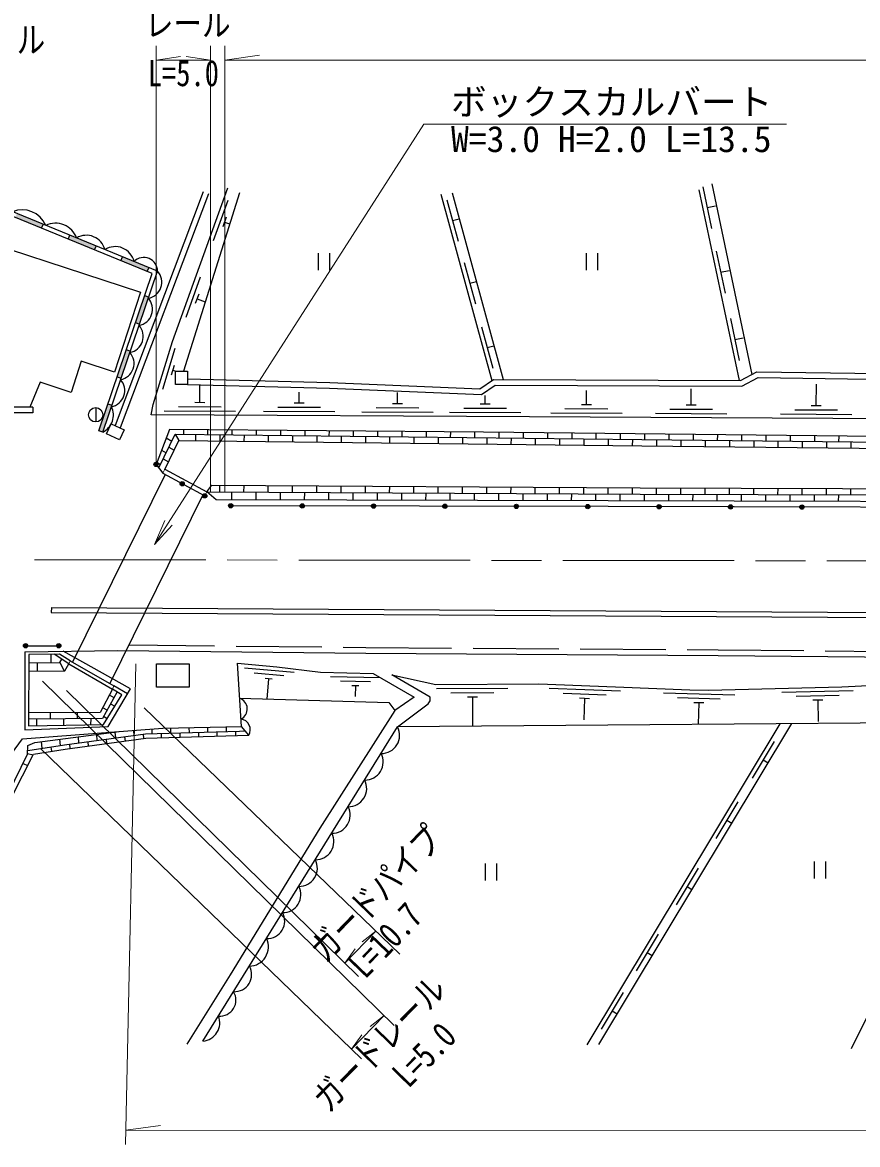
# Model space of a CAD drawing. Units: millimetres at full size, sheet at 1:1000; details may follow other scales. Extents: x 40000 to 680000, y 20000 to 380000.
# Drawn here: x 92138 to 150626, y 242100 to 320733 of the extents above; entities that cross this region are included whole.
import ezdxf
from ezdxf.enums import TextEntityAlignment as Align

# ---------------------------------------------------------------- set-up
doc = ezdxf.new("R2010")
doc.units = ezdxf.units.MM
doc.header["$LTSCALE"] = 1000
doc.linetypes.add('CHAIN', pattern=[18.5, 12, -1.5, 3.5, -1.5])
doc.linetypes.add('DASHED', pattern=[7.5, 6, -1.5])
for name, color, linetype, lineweight in [('M-BGD', 7, 'Continuous', 25), ('M-BMK', 2, 'CHAIN', 13), ('M-STR-HTXT', 7, 'Continuous', 13), ('M-STR-STR1', 1, 'Continuous', 25)]:
    doc.layers.add(name, color=color, linetype=linetype, lineweight=lineweight)
doc.styles.add('ＭＳ ゴシック', font='')
doc.styles.get('ＭＳ ゴシック').set_extended_font_data('MS Gothic')

# ---------------------------------------------------------------- blocks, each defined once
blk = doc.blocks.new('open_arrow')
at = {"color": 0, "linetype": 'Continuous', "lineweight": -2}
blk.add_lwpolyline([(7.5, 1.25), (0, 0), (7.5, -1.25)], dxfattribs=at)

msp = doc.modelspace()

# ---------------------------------------------------------------- hatches: boundary and pattern name
at = {"layer": 'M-BGD'}
for points in [[(91746, 307343), (91633, 307066), (93483, 306307), (93597, 306584)], [(95447, 305825), (95333, 305548), (97184, 304789), (97298, 305066)], [(99148, 304307), (99034, 304030), (100884, 303271), (100998, 303548)], [(100988, 301492), (100704, 301589), (100058, 299696), (100342, 299599)], [(99697, 297706), (99413, 297803), (98767, 295910), (99051, 295813)], [(98406, 293920), (98122, 294017), (97476, 292124), (97760, 292027)], [(101342, 289757, -1), (101642, 289757, -0.41421), (101492, 289607, -0.41421)], [(103175, 288410, -1), (103475, 288410, -0.41421), (103325, 288260, -0.41421)], [(104756, 287558, -1), (105056, 287558, -0.41421), (104906, 287408, -0.41421)], [(106880, 286868, -0.41421), (106729, 286718, -0.41421), (106580, 286869, -1)], [(111880, 286855, -0.41421), (111729, 286706, -0.41421), (111580, 286856, -1)], [(116880, 286843, -0.41421), (116729, 286693, -0.41421), (116580, 286844, -1)], [(121880, 286830, -0.41421), (121729, 286681, -0.41421), (121580, 286831, -1)], [(126880, 286818, -0.41421), (126729, 286668, -0.41421), (126580, 286819, -1)], [(131880, 286805, -0.41421), (131729, 286656, -0.41421), (131580, 286806, -1)], [(136880, 286794, -0.41421), (136729, 286644, -0.41421), (136580, 286794, -1)], [(141880, 286783, -0.41421), (141729, 286633, -0.41421), (141580, 286783, -1)], [(146879, 286771, -0.41421), (146729, 286622, -0.41421), (146580, 286772, -1)], [(92206, 277051, -1), (92506, 277051, -0.41421), (92356, 276901, -0.41421)], [(94534, 277051, -1), (94834, 277051, -0.41421), (94684, 276901, -0.41421)]]:
    msp.add_hatch(color=256, dxfattribs=at).paths.add_polyline_path(points)

# ---------------------------------------------------------------- linework, layer by layer
for p, q in [((139780, 309223), (140397, 306287)), ((140414, 309426), (143219, 296069)), ((104801, 308872), (98626, 292486)), ((105175, 308731), (98990, 292319)), ((107330, 308804), (103415, 296292)), ((106519, 308259), (105506, 305436)), ((121446, 308709), (125008, 295641)), ((121869, 308295), (122659, 305401)), ((122238, 308784), (125801, 295716)), ((139520, 309004), (142325, 295647)), ((140089, 307755), (140676, 307878)), ((106413, 307076), (106177, 306417)), ((106295, 306746), (106647, 306620)), ((122264, 306848), (122731, 306976)), ((93483, 306307), (93597, 306584)), ((95333, 305548), (95447, 305825)), ((97184, 304789), (97298, 305066)), ((112851, 304567), (112851, 303367)), ((113651, 304567), (113651, 303367)), ((131609, 304574), (131609, 303374)), ((132409, 304574), (132409, 303374)), ((140730, 304701), (141346, 301765)), ((99034, 304030), (99148, 304307)), ((100884, 303271), (100998, 303548)), ((123068, 303899), (123857, 301005)), ((104587, 302875), (103574, 300051)), ((141038, 303233), (141625, 303356)), ((123463, 302452), (123930, 302579)), ((100704, 301589), (100988, 301492)), ((104481, 301691), (104245, 301033)), ((104363, 301362), (104937, 301156)), ((100058, 299696), (100342, 299599)), ((141722, 299977), (142338, 297041)), ((124297, 299391), (125086, 296496)), ((124692, 297944), (125159, 298071)), ((142030, 298509), (142617, 298632)), ((99413, 297803), (99697, 297706)), ((102816, 297883), (101937, 295015)), ((102766, 296695), (102561, 296026)), ((98767, 295910), (99051, 295813)), ((102663, 296361), (102887, 296292)), ((104557, 294111), (104564, 295329)), ((131637, 293969), (131643, 294944)), ((138973, 293930), (138979, 295058)), ((147734, 293883), (147742, 295383)), ((104207, 294112), (104907, 294109)), ((111522, 294074), (111526, 294824)), ((118401, 294039), (118405, 294789)), ((124545, 294007), (124548, 294602)), ((92870, 293766), (81926, 293766)), ((92870, 293366), (81926, 293366)), ((92870, 293766), (92870, 293366)), ((97269, 293739), (97269, 292739)), ((98122, 294017), (98406, 293920)), ((102054, 293524), (107054, 293498)), ((103056, 293818), (106056, 293803)), ((109019, 293487), (114019, 293461)), ((110021, 293782), (113021, 293767)), ((111172, 294076), (111872, 294073)), ((115898, 293452), (120898, 293426)), ((116900, 293746), (119900, 293731)), ((118051, 294040), (118751, 294037)), ((122042, 293420), (127042, 293394)), ((123043, 293714), (126043, 293699)), ((124195, 294008), (124895, 294005)), ((129134, 293383), (134134, 293356)), ((130136, 293677), (133136, 293661)), ((131287, 293971), (131987, 293967)), ((136470, 293343), (141470, 293317)), ((137472, 293638), (140472, 293622)), ((138623, 293932), (139323, 293928)), ((146233, 293591), (149233, 293575)), ((147384, 293885), (148084, 293881)), ((145231, 293297), (150231, 293270)), ((97760, 292027), (97476, 292124)), ((102835, 291875), (103102, 291442)), ((103408, 292200), (103406, 291868)), ((104256, 291858), (104254, 291428)), ((105108, 292185), (105106, 291848)), ((105956, 291839), (105953, 291409)), ((106808, 292170), (106806, 291829)), ((107656, 291819), (107653, 291389)), ((108508, 292155), (108506, 291809)), ((109356, 291799), (109353, 291369)), ((110208, 292140), (110206, 291789)), ((111056, 291780), (111053, 291350)), ((111908, 292125), (111906, 291770)), ((112756, 291760), (112753, 291330)), ((113608, 292110), (113606, 291750)), ((114456, 291740), (114453, 291310)), ((115308, 292095), (115306, 291730)), ((117008, 292080), (117006, 291711)), ((118708, 292065), (118705, 291691)), ((120408, 292050), (120405, 291671)), ((122108, 292035), (122105, 291651)), ((123808, 292020), (123805, 291632)), ((125507, 292002), (125505, 291612)), ((127207, 291984), (127205, 291592)), ((128907, 291966), (128905, 291573)), ((130607, 291947), (130605, 291553)), ((132307, 291929), (132305, 291533)), ((134007, 291911), (134005, 291514)), ((135707, 291892), (135705, 291494)), ((137407, 291874), (137404, 291476)), ((139107, 291856), (139104, 291457)), ((140807, 291837), (140804, 291439)), ((142507, 291819), (142504, 291420)), ((144207, 291801), (144204, 291402)), ((145907, 291782), (145904, 291384)), ((147606, 291764), (147604, 291365)), ((149306, 291746), (149304, 291347)), ((102214, 291619), (102595, 291383)), ((102397, 290976), (102764, 290748)), ((116156, 291720), (116153, 291290)), ((117855, 291701), (117853, 291271)), ((119555, 291681), (119553, 291251)), ((121255, 291661), (121253, 291231)), ((122955, 291642), (122953, 291212)), ((124655, 291622), (124652, 291192)), ((126355, 291602), (126352, 291172)), ((128055, 291583), (128052, 291153)), ((129755, 291563), (129752, 291133)), ((131455, 291543), (131452, 291113)), ((133155, 291523), (133152, 291093)), ((134855, 291504), (134852, 291074)), ((136554, 291485), (136552, 291055)), ((138254, 291466), (138252, 291036)), ((139954, 291448), (139952, 291018)), ((141654, 291430), (141652, 291000)), ((143354, 291411), (143351, 290981)), ((145054, 291393), (145051, 290963)), ((146754, 291374), (146751, 290944)), ((148454, 291356), (148451, 290926)), ((150154, 291337), (150151, 290907)), ((101883, 290765), (102199, 290569)), ((102001, 290163), (102368, 289935)), ((101552, 289912), (101803, 289756)), ((101967, 289141), (104906, 287558)), ((105081, 287869), (105081, 287806)), ((105934, 288298), (105931, 287826)), ((106781, 287822), (106778, 287268)), ((107634, 288287), (107631, 287817)), ((108481, 287813), (108478, 287264)), ((109334, 288276), (109331, 287809)), ((110181, 287805), (110178, 287260)), ((111034, 288265), (111031, 287801)), ((111881, 287797), (111878, 287255)), ((112734, 288255), (112731, 287792)), ((114434, 288244), (114431, 287784)), ((116134, 288233), (116131, 287776)), ((117834, 288222), (117831, 287767)), ((119534, 288211), (119531, 287759)), ((121234, 288201), (121231, 287751)), ((122934, 288190), (122931, 287742)), ((124634, 288179), (124631, 287734)), ((126334, 288168), (126331, 287725)), ((128034, 288158), (128031, 287717)), ((129734, 288147), (129731, 287709)), ((131434, 288136), (131431, 287700)), ((133134, 288125), (133131, 287692)), ((134833, 288115), (134831, 287684)), ((136533, 288107), (136531, 287677)), ((138233, 288102), (138231, 287672)), ((139933, 288097), (139931, 287667)), ((141633, 288092), (141631, 287662)), ((143333, 288086), (143331, 287656)), ((145033, 288081), (145031, 287651)), ((146733, 288076), (146731, 287646)), ((148433, 288071), (148431, 287641)), ((150133, 288065), (150131, 287635)), ((113581, 287788), (113578, 287251)), ((115281, 287780), (115278, 287247)), ((116981, 287771), (116978, 287243)), ((118681, 287763), (118678, 287238)), ((120381, 287755), (120378, 287234)), ((122081, 287746), (122078, 287230)), ((123781, 287738), (123778, 287226)), ((125481, 287730), (125478, 287221)), ((127181, 287721), (127178, 287217)), ((128881, 287713), (128878, 287213)), ((130581, 287705), (130578, 287209)), ((132281, 287696), (132278, 287204)), ((133981, 287688), (133978, 287200)), ((135681, 287680), (135678, 287196)), ((137381, 287675), (137378, 287193)), ((139081, 287670), (139078, 287189)), ((140781, 287664), (140778, 287185)), ((142481, 287659), (142478, 287181)), ((144181, 287654), (144178, 287177)), ((145881, 287649), (145878, 287174)), ((147581, 287643), (147578, 287170)), ((149281, 287638), (149278, 287166)), ((94162, 279738), (94160, 279388)), ((94160, 279388), (191398, 278799)), ((94162, 279738), (191400, 279149)), ((92356, 277051), (94684, 277051)), ((94130, 276456), (94123, 275870)), ((95375, 275778), (94370, 276458)), ((93172, 275863), (93165, 275283)), ((94762, 275875), (95065, 275297)), ((111173, 275177), (107687, 275485)), ((110449, 274940), (108358, 275124)), ((109621, 274712), (109133, 274755)), ((109377, 274733), (109252, 273320)), ((117217, 274801), (113718, 274881)), ((116510, 274517), (114411, 274565)), ((99095, 273620), (98433, 274023)), ((99493, 273688), (98540, 274244)), ((115699, 274236), (115209, 274247)), ((115454, 274241), (115437, 273491)), ((126144, 274068), (121145, 274036)), ((125146, 273761), (122146, 273742)), ((134026, 273861), (129030, 274054)), ((133015, 273600), (130017, 273716)), ((142022, 273581), (137025, 273729)), ((150320, 273903), (145322, 273775)), ((98218, 273611), (98544, 273426)), ((98301, 272989), (98604, 272818)), ((123998, 273454), (123298, 273450)), ((123648, 273452), (123669, 271408)), ((131854, 273345), (131155, 273372)), ((131505, 273358), (131447, 271859)), ((141014, 273311), (138015, 273399)), ((139856, 273045), (139156, 273065)), ((139506, 273055), (139461, 271556)), ((149328, 273577), (146329, 273500)), ((148186, 273248), (147486, 273230)), ((147836, 273239), (147875, 271739)), ((94075, 272367), (94069, 271920)), ((95976, 272376), (95970, 271944)), ((97755, 272724), (98058, 272552)), ((97815, 272115), (98082, 271964)), ((93119, 271908), (93113, 271449)), ((95020, 271932), (95014, 271483)), ((96920, 271956), (96914, 271517)), ((102501, 271288), (102508, 270927)), ((103801, 271313), (103808, 270965)), ((105101, 271338), (105107, 271003)), ((106400, 271363), (106407, 271041)), ((145190, 271588), (131672, 249099)), ((146008, 271595), (132490, 249105)), ((161477, 271694), (150175, 248815)), ((94741, 270501), (94781, 270058)), ((96031, 270669), (96070, 270239)), ((97321, 270837), (97359, 270414)), ((98004, 270502), (98031, 270203)), ((98611, 271005), (98649, 270590)), ((99294, 270677), (99321, 270378)), ((99906, 271120), (99938, 270765)), ((100583, 270852), (100610, 270553)), ((101202, 271219), (101209, 270890)), ((101859, 270909), (101864, 270609)), ((103158, 270946), (103164, 270646)), ((104458, 270984), (104463, 270684)), ((105757, 271022), (105763, 270722)), ((107057, 271060), (107062, 270760)), ((93451, 270333), (93494, 269857)), ((94137, 269958), (94165, 269658)), ((95425, 270152), (95452, 269853)), ((96715, 270327), (96742, 270028)), ((144789, 270338), (143243, 267767)), ((92503, 269515), (92881, 269417)), ((144016, 269053), (144357, 268848)), ((92180, 268796), (92496, 268664)), ((142252, 266118), (140707, 263547)), ((141479, 264832), (141820, 264627)), ((147582, 261936), (147582, 260736)), ((148382, 261936), (148382, 260736)), ((124536, 261793), (124536, 260593)), ((125336, 261793), (125336, 260593)), ((139461, 261474), (137915, 258903)), ((138688, 260189), (139029, 259984)), ((136673, 256836), (135127, 254265)), ((135900, 255550), (136241, 255345)), ((134218, 252752), (132672, 250180)), ((133445, 251466), (133786, 251261))]:
    msp.add_line(p, q, dxfattribs=at)
for points in [[(97760, 292027), (101604, 303300), (78364, 312833)], [(97476, 292124), (101229, 303129), (79493, 312045)], [(214656, 311995), (214678, 294625), (209542, 292713), (182903, 292796), (127657, 293090), (101149, 293228), (101299, 293959), (102650, 298363), (106520, 309149)], [(103704, 295350), (113649, 295110), (124288, 294663), (125245, 295318), (142518, 295246), (143660, 295850), (162453, 295582), (180162, 295415), (181586, 295878), (193701, 295875), (207709, 295942), (212614, 297267), (213055, 300742), (213463, 311577)], [(87047, 293766), (88181, 297163), (83414, 298753), (85977, 306550), (100410, 301840), (98580, 296231), (96257, 296989), (95546, 294808), (93384, 295514), (92660, 293766)], [(103704, 295750), (113662, 295510), (124172, 295068), (125122, 295719), (142420, 295646), (143563, 296251), (162458, 295982), (180101, 295815), (181522, 296278), (193700, 296275), (207655, 296341), (212669, 297696)], [(209868, 291141), (206543, 291165), (168998, 291533), (124419, 292014), (102443, 292209), (101492, 289757), (101967, 289141)], [(101683, 289510), (102835, 291875), (135523, 291496), (207255, 290719), (209866, 290710)], [(102114, 289414), (103102, 291442), (135518, 291066), (207252, 290289), (209863, 290280)], [(209843, 286839), (205259, 286866), (168481, 287123), (133164, 287202), (105709, 287271), (105053, 287830), (105392, 288301), (135408, 288111), (184993, 287958), (209849, 287865)], [(105053, 287830), (135406, 287681), (184992, 287528), (209846, 287349)], [(209841, 286439), (205256, 286466), (168479, 286723), (133163, 286802), (106730, 286868)], [(92311, 276637), (92308, 271157), (98137, 271392), (99697, 274035), (94979, 276671)], [(92311, 276637), (98812, 276720), (116190, 276534), (140861, 276365), (179265, 276013), (201149, 275835), (226563, 275679), (231086, 275555), (237295, 275154), (246601, 274569), (255336, 274627), (272798, 274727), (294286, 274767), (323317, 275164), (348665, 275615), (379462, 276249), (379965, 276254), (396773, 275109), (404538, 274471)], [(95484, 275998), (94728, 276461), (92578, 276443), (92561, 271439), (97819, 271533), (99095, 273620)], [(92576, 275858), (94762, 275875), (94894, 276104)], [(80770, 251916), (87440, 264161), (92149, 270528), (101966, 271277), (107473, 271384), (107198, 275829), (109964, 275585), (113007, 275197), (116712, 275113), (119571, 273452), (118210, 272508), (112961, 264268), (106681, 253999), (103641, 249134)], [(92574, 275278), (95100, 275297), (95375, 275778)], [(104779, 249343), (118412, 271364), (120555, 272978), (120686, 273191), (120686, 273457), (118012, 275007), (121079, 274335), (128315, 274382), (133675, 274175), (138875, 273966), (140189, 273943), (149528, 274183), (157404, 274568)], [(98764, 273821), (97733, 271967), (92562, 271900)], [(98433, 274023), (97577, 272383), (92564, 272360)], [(107350, 273375), (117798, 273074), (118210, 272508)], [(89820, 263437), (92904, 269461), (95124, 269808), (100785, 270577), (107982, 270787), (107473, 271384)], [(159667, 271709), (118412, 271364)], [(83432, 251941), (85817, 256185), (89393, 263129), (92501, 269449), (92523, 270071), (92997, 270274), (98915, 271044)], [(92510, 269703), (95081, 270105), (100760, 270877), (107348, 271069), (107728, 271085)]]:
    msp.add_lwpolyline(points, dxfattribs=at)
for points in [[(102852, 296292), (103704, 296292), (103704, 295350), (102852, 295350)], [(98358, 292609), (99261, 292194), (98937, 291487), (98033, 291902)], [(101517, 275796), (103806, 275796), (103806, 274142), (101517, 274142)]]:
    msp.add_lwpolyline(points, close=True, dxfattribs=at)
at = {"layer": 'M-BGD', "linetype": 'DASHED'}
msp.add_lwpolyline([(99596, 277111), (116194, 276934), (140865, 276765), (179269, 276413), (201152, 276235), (226570, 276079), (231105, 275954), (237320, 275554), (246612, 274969), (255334, 275027), (272796, 275127), (294283, 275167), (323310, 275564), (348657, 276015), (379456, 276649), (379977, 276654), (396802, 275508), (404550, 274871)], dxfattribs=at)
at = {"layer": 'M-BGD'}
for centre, radius in [((97269, 293239), 500), ((101492, 289757), 150), ((103325, 288410), 150), ((104906, 287558), 150), ((106730, 286868), 150), ((111730, 286856), 150), ((116730, 286843), 150), ((121730, 286831), 150), ((126730, 286818), 150), ((131730, 286806), 150), ((136730, 286794), 150), ((141730, 286783), 150), ((146729, 286772), 150), ((92356, 277051), 150), ((94684, 277051), 150)]:
    msp.add_circle(centre, radius, dxfattribs=at)
for centre, radius, start, end in [((92123, 305818), 1786, 22.93691, 112.45722), ((94446, 305086), 1581, 19.97992, 115.41421), ((96620, 304487), 1331, 14.24074, 121.15339), ((98635, 303672), 1353, 13.01047, 122.38365), ((100637, 303293), 967, 0.38337, 135.01076), ((100745, 302533), 1152, 280.60768, 41.73123), ((100097, 300634), 1152, 280.60768, 41.73123), ((99449, 298735), 1152, 280.60768, 41.73123), ((98802, 296836), 1152, 280.60768, 41.73123), ((98154, 294937), 1152, 280.60768, 41.73123), ((97198, 293211), 1310, 295.40342, 26.9355), ((107095, 272626), 791, 295.85864, 71.22453), ((107349, 271177), 744, 328.39835, 82.94481), ((117276, 270779), 1278, 269.23767, 27.2388), ((116123, 268916), 1278, 269.23767, 27.2388), ((114970, 267054), 1278, 269.23767, 27.2388), ((113816, 265191), 1278, 269.23767, 27.2388), ((112676, 263328), 1267, 268.9581, 27.51837), ((111504, 261476), 1289, 269.5125, 26.96397), ((110395, 259601), 1244, 268.36126, 28.11521), ((109274, 257769), 1234, 268.04265, 28.43382), ((108007, 255955), 1356, 271.08213, 25.39434), ((106988, 254011), 1200, 267.09769, 29.37879), ((105963, 252226), 1128, 265.13425, 31.34222), ((104663, 250631), 1293, 275.1511, 21.32537)]:
    msp.add_arc(centre, radius, start, end, dxfattribs=at)
at = {"layer": 'M-BMK'}
msp.add_lwpolyline([(464584, 285256), (371352, 283347), (271487, 282851), (71820, 283108)], dxfattribs=at)
at = {"layer": 'M-STR-HTXT'}
for p, q in [((101492, 289757), (101500, 319100)), ((105307, 287829), (105315, 319099)), ((106307, 287824), (106315, 319099)), ((101500, 318100), (103201, 318339)), ((105315, 318099), (101500, 318100)), ((105315, 318099), (103613, 318338)), ((106315, 318099), (108746, 318440)), ((102104, 289419), (101967, 289141)), ((105053, 287830), (104906, 287558)), ((95484, 275998), (95375, 275778)), ((100074, 275798), (99356, 242100)), ((93552, 274583), (118167, 250449)), ((95233, 273927), (115682, 253877)), ((98540, 274244), (98433, 274023)), ((100656, 272708), (118564, 255449)), ((93403, 269843), (115892, 248096)), ((114725, 254816), (116890, 257063)), ((116890, 257063), (115924, 256306)), ((114725, 254816), (115445, 255810)), ((115174, 248790), (117470, 251133)), ((117470, 251133), (116497, 250384)), ((115174, 248790), (115903, 249778)), ((99378, 243100), (101809, 243441))]:
    msp.add_line(p, q, dxfattribs=at)
for points in [[(209539, 317993), (171392, 318081), (106315, 318099)], [(101397, 284153), (120255, 313597), (145655, 313597)], [(99378, 243100), (171296, 243081), (271541, 242851), (371861, 243349), (465441, 245265), (474743, 245424), (484920, 245504), (493303, 245496), (502425, 245413), (511665, 245248), (519154, 245055), (528093, 244756), (534465, 244497), (541072, 244187), (550138, 243695), (561101, 242996), (569486, 242384)]]:
    msp.add_lwpolyline(points, dxfattribs=at)
at = {"layer": 'M-STR-STR1'}
for p, q in [((102104, 289419), (105053, 287830)), ((102140, 289048), (95654, 275900)), ((101967, 289141), (104906, 287558)), ((104782, 287625), (98261, 274404)), ((95375, 275778), (98433, 274023)), ((95484, 275998), (98540, 274244))]:
    msp.add_line(p, q, dxfattribs=at)

# ---------------------------------------------------------------- block references
at = {"layer": 'M-STR-HTXT', "xscale": 240, "yscale": 240, "rotation": 57.4}
msp.add_blockref('open_arrow', (101397, 284153), dxfattribs=at)

# ---------------------------------------------------------------- texts
at = {"layer": 'M-STR-HTXT', "style": 'ＭＳ ゴシック', "width": 0.8}
for s, p in [('レール', (103716, 319213)), ('ガードレール', (87735, 318052))]:
    msp.add_text(s, height=1833, dxfattribs=at).set_placement(p, align=Align.BOTTOM_CENTER)
msp.add_text('L=5.0', height=1833, dxfattribs=at).set_placement((103407, 318099), align=Align.TOP_CENTER)
at = {"layer": 'M-STR-HTXT', "style": 'ＭＳ ゴシック'}
for s, p in [('ボックスカルバート', (122155, 313697)), ('W=3.0 H=2.0 L=13.5', (122155, 311097))]:
    msp.add_text(s, height=1833, dxfattribs=at).set_placement(p, align=Align.BOTTOM_LEFT)
at = {"layer": 'M-STR-HTXT', "style": 'ＭＳ ゴシック', "width": 0.8}
msp.add_text('ガードパイプ', height=1833, rotation=46.058, dxfattribs=at).set_placement((117939, 258683), align=Align.BOTTOM_CENTER)
for s, rotation, p in [('L=10.7', 46.058, (116890, 257063)), ('ガードレール', 45.565, (116474, 249840)), ('L=5.0', 45.565, (119607, 249038))]:
    msp.add_text(s, height=1833, rotation=rotation, dxfattribs=at).set_placement(p, align=Align.TOP_CENTER)

doc.saveas('drawing.dxf')
